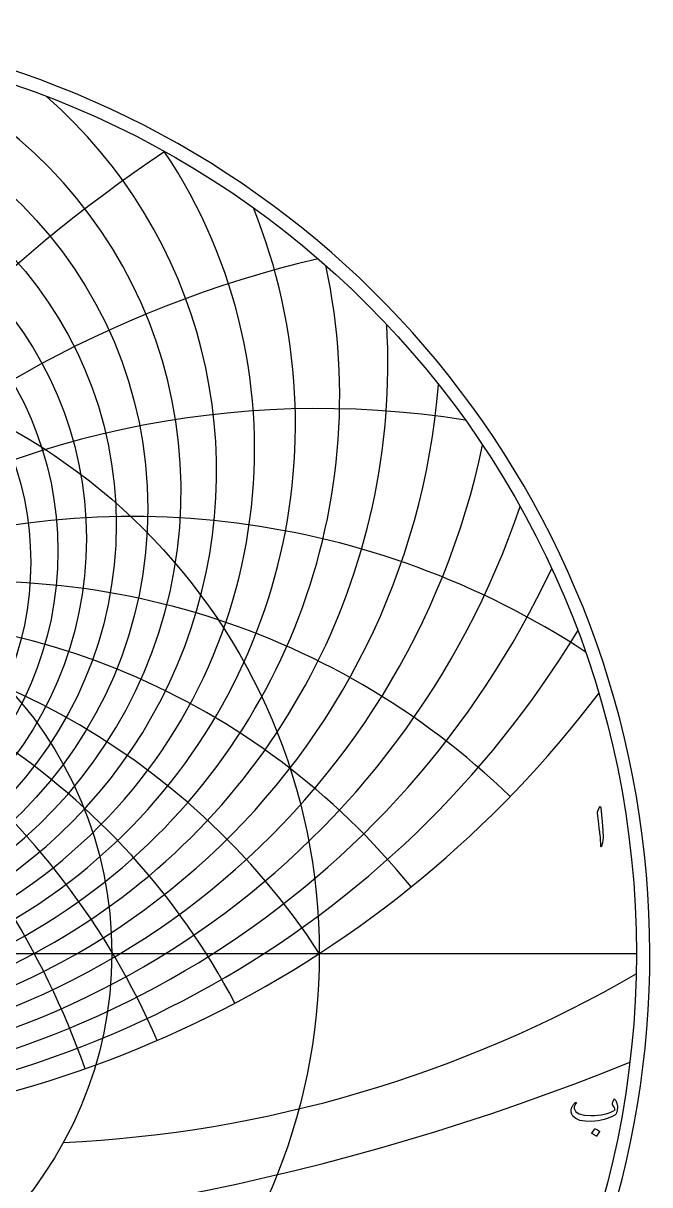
# Model space of a CAD drawing. Header units: millimetres. Extents: x -74 to 74, y -74 to 75.
# Drawn here: x 24.1 to 73.5, y -18.3 to 73.5 of the extents above; entities that cross this region are included whole.
import ezdxf

# ---------------------------------------------------------------- set-up
doc = ezdxf.new("R2010")
doc.units = ezdxf.units.MM
for name, color, linetype in [('CUT_OUTER', 1, 'Continuous'), ('ENGRAVE', 7, 'Continuous'), ('ENGRAVE_FINE', 8, 'Continuous'), ('TEXT', 5, 'Continuous')]:
    doc.layers.add(name, color=color, linetype=linetype)

msp = doc.modelspace()

# ---------------------------------------------------------------- linework, layer by layer
at = {"layer": 'CUT_OUTER'}
msp.add_arc((-0.0002, -0.0002), 73.5074, 145.195103, 87.803182, dxfattribs=at)
at = {"layer": 'ENGRAVE'}
msp.add_lwpolyline([(-72.45, 0), (72.45, 0)], dxfattribs=at)
for centre, radius in [((0, 0), 72.45), ((0, 31.7748), 26.7902), ((0, 0), 47.425), ((0, 0), 31.0439)]:
    msp.add_circle(centre, radius, dxfattribs=at)
for centre, radius, start, end in [((0, 38.0744), 39.3162, 131.172626, 48.827374), ((0, 49.5035), 57.0148, 184.595622, 355.404378), ((0, -30.7982), 56.5478, 33, 147), ((0, -30.7982), 56.5478, 33, 147), ((0, 73.0281), 87.076, 217.070295, 322.929705), ((22.5856, 84.2906), 99.3184, 272.676693, 300.124801)]:
    msp.add_arc(centre, radius, start, end, dxfattribs=at)
at = {"layer": 'ENGRAVE_FINE'}
for centre, radius in [((0, 35.1228), 33.881), ((0, 33.8802), 31.3947), ((0, 32.7689), 29.0365), ((0, 30.8856), 24.642)]:
    msp.add_circle(centre, radius, dxfattribs=at)
for centre, radius, start, end in [((0, 36.5141), 36.5141, 104.428163, 75.571837), ((0, 39.8285), 42.314, 146.258009, 33.741991), ((97.9437, -30.7982), 113.0957, 123.68218, 170.923876), ((97.9437, -30.7982), 113.0957, 123.68218, 170.923876), ((0, 41.8068), 45.5392, 157.98396, 22.01604), ((0, 44.0461), 49.0307, 167.906186, 12.093814), ((67.3911, -30.7982), 87.9728, 103.18373, 167.693089), ((67.3911, -30.7982), 87.9728, 103.18373, 167.693089), ((0, 46.5925), 52.8361, 176.664202, 3.335798), ((47.4493, -30.7982), 73.818, 81.037327, 164.27138), ((47.4493, -30.7982), 73.818, 81.037327, 164.27138), ((0, 52.8522), 61.6419, 191.904364, 348.095636), ((0, 56.7329), 66.8134, 198.724544, 341.275456), ((-32.6479, -30.7982), 65.2958, 19.409554, 123.219246), ((-32.6479, -30.7982), 65.2958, 19.409554, 123.219246), ((32.6479, -30.7982), 65.2958, 56.780754, 160.590446), ((32.6479, -30.7982), 65.2958, 56.780754, 160.590446), ((0, 61.2692), 72.6549, 205.149698, 334.850302), ((-20.5817, -30.7982), 60.1769, 23.435256, 134.139707), ((-20.5817, -30.7982), 60.1769, 23.435256, 134.139707), ((20.5817, -30.7982), 60.1769, 45.860293, 156.564744), ((20.5817, -30.7982), 60.1769, 45.860293, 156.564744), ((-9.9709, -30.7982), 57.4202, 27.916334, 141.112561), ((-9.9709, -30.7982), 57.4202, 27.916334, 141.112561), ((9.9709, -30.7982), 57.4202, 38.887439, 152.083666), ((9.9709, -30.7982), 57.4202, 38.887439, 152.083666), ((0, 66.6258), 79.3333, 211.247898, 328.752102), ((0, 168.804), 191.4246, 247.925664, 292.074336)]:
    msp.add_arc(centre, radius, start, end, dxfattribs=at)
at = {"layer": 'TEXT'}
for points in [[(69.5158, 11.4949), (69.5595, 11.5795), (69.5946, 11.6092), (69.6212, 11.5841), (69.6392, 11.5041), (69.7443, 10.3843), (69.8069, 9.6971), (69.8209, 9.1481), (69.7863, 8.7373), (69.7032, 8.4648), (69.688, 8.4425), (69.6746, 8.4305), (69.6629, 8.4288), (69.6529, 8.4374), (69.6449, 8.4508), (69.6392, 8.4682), (69.6358, 8.4897), (69.6346, 8.5151), (69.6346, 8.713), (69.6255, 8.923), (69.6072, 9.1449), (69.5798, 9.3789), (69.5738, 9.44), (69.5558, 9.6051), (69.5258, 9.8742), (69.4838, 10.2472), (69.3833, 11.0745), (69.381, 11.1185), (69.3833, 11.159), (69.3901, 11.1962), (69.4015, 11.2299)], [(70.7588, -11.5227), (70.7895, -11.5613), (70.8176, -11.6038), (70.8432, -11.6504), (70.8662, -11.701), (70.8866, -11.7552), (70.9044, -11.8129), (70.9197, -11.8741), (70.9324, -11.9386), (70.949, -12.0683), (70.953, -12.1968), (70.9444, -12.3242), (70.9233, -12.4505), (70.8913, -12.563), (70.8502, -12.6539), (70.7999, -12.723), (70.7405, -12.7704), (70.5519, -12.8701), (70.352, -12.9589), (70.1406, -13.0369), (69.9178, -13.104), (69.6836, -13.1598), (69.4379, -13.2035), (69.1808, -13.2352), (68.9123, -13.2549), (68.409, -13.2497), (67.996, -13.1795), (67.6732, -13.0441), (67.4407, -12.8435), (67.3453, -12.6867), (67.3013, -12.5179), (67.3087, -12.3371), (67.3676, -12.1443), (67.3874, -12.1027), (67.4104, -12.0603), (67.4366, -12.017), (67.4658, -11.9729), (67.4983, -11.9279), (67.5338, -11.8821), (67.5725, -11.8354), (67.6144, -11.7878), (67.6284, -11.7744), (67.6429, -11.7661), (67.6581, -11.7629), (67.6738, -11.7649), (67.6844, -11.7689), (67.6932, -11.7764), (67.7003, -11.7872), (67.7058, -11.8015), (67.7083, -11.8149), (67.7069, -11.8278), (67.7015, -11.8401), (67.6921, -11.8518), (67.6529, -11.8983), (67.6178, -11.9466), (67.5867, -11.9966), (67.5595, -12.0483), (67.541, -12.0977), (67.531, -12.1454), (67.5295, -12.1914), (67.5367, -12.2357), (67.6795, -12.4942), (67.948, -12.6756), (68.3422, -12.7798), (68.8621, -12.807), (69.1479, -12.796), (69.4202, -12.7721), (69.6792, -12.7354), (69.9247, -12.6859), (70.157, -12.6235), (70.3766, -12.5482), (70.5832, -12.4601), (70.777, -12.3591), (70.7582, -12.2648), (70.7153, -12.1603), (70.6485, -12.0454), (70.5577, -11.9203), (70.5548, -11.9083), (70.5554, -11.8861), (70.5594, -11.8535), (70.5668, -11.8106), (70.5688, -11.8064), (70.5702, -11.8027), (70.5711, -11.7995), (70.5714, -11.7969), (70.5862, -11.7387), (70.6079, -11.6735), (70.6365, -11.6016), (70.6719, -11.5227), (70.6876, -11.4987), (70.7073, -11.4907), (70.731, -11.4987), (70.7588, -11.5227)], [(69.1637, -13.849), (69.1694, -13.8433), (69.1774, -13.8399), (69.1877, -13.8387), (69.2003, -13.8399), (69.2891, -13.8759), (69.3728, -13.9199), (69.4514, -13.9718), (69.5248, -14.0318), (69.5319, -14.041), (69.535, -14.0501), (69.5342, -14.0592), (69.5293, -14.0684), (69.3145, -14.4157), (69.3065, -14.424), (69.2962, -14.426), (69.2837, -14.4217), (69.2688, -14.4112), (69.256, -14.402), (69.2357, -14.3883), (69.208, -14.37), (69.1728, -14.3472), (69.1297, -14.3198), (69.078, -14.2878), (69.0177, -14.2512), (68.9489, -14.2101), (68.9398, -14.2032), (68.9352, -14.1964), (68.9352, -14.1895), (68.9398, -14.1826)]]:
    msp.add_lwpolyline(points, close=True, dxfattribs=at)

doc.saveas('drawing.dxf')
